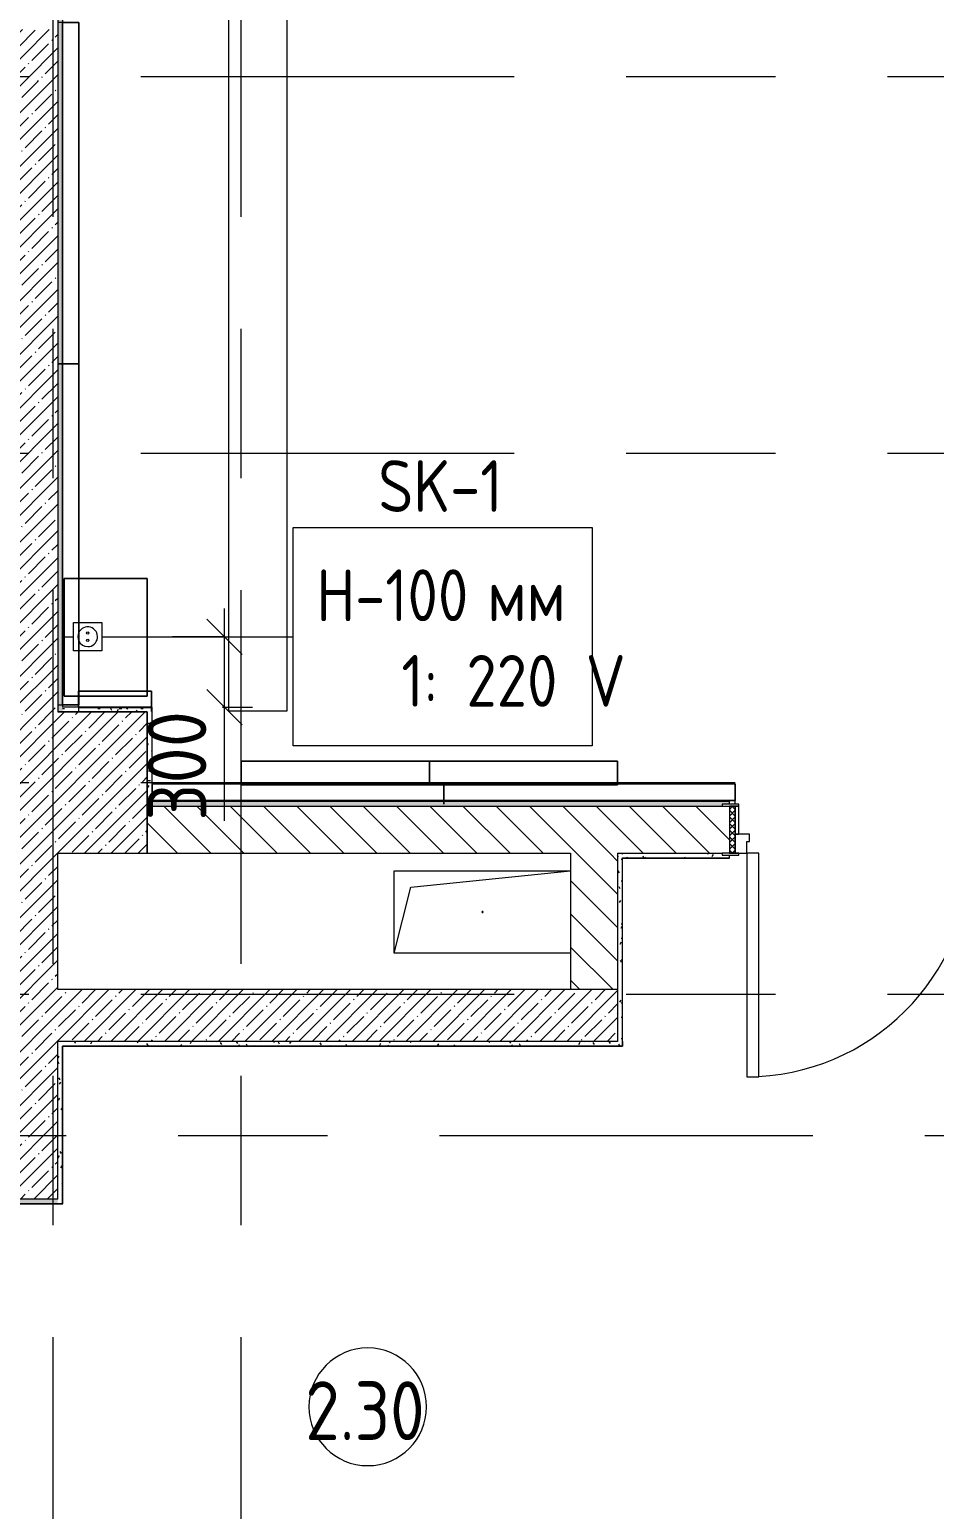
# Model space of a CAD drawing. Header units: millimetres. Extents: x 35147 to 231677, y -8553 to 29000.
# Drawn here: x 42260 to 46108, y 8911 to 15200 of the extents above; entities that cross this region are included whole.
import ezdxf

# ---------------------------------------------------------------- set-up
doc = ezdxf.new("R2010")
doc.units = ezdxf.units.MM
doc.linetypes.add('Осевая', pattern=[3175, 635, -476.25, 1587.5, -476.25])
for name, color, linetype, lineweight in [('A-ANNO-DIMS', 7, 'Continuous', 9), ('A-ANNO-DIMS-100', 7, 'Continuous', 9), ('A-AREA-IDEN', 7, 'Continuous', 9), ('A-DETL-GENF', 7, 'Continuous', 9), ('A-DOOR', 7, 'Continuous', 9), ('A-DOOR-1', 7, 'Continuous', 13), ('A-DOOR-FRAM', 7, 'Continuous', 13), ('A-DOOR-FRAM-1', 7, 'Continuous', 9), ('A-GENM', 7, 'Continuous', 9), ('A-WALL', 7, 'Continuous', 9), ('E-ELEC-FIXT-IDEN', 7, 'Continuous', 9), ('I-WALL', 7, 'Continuous', 9), ('S-COLS', 7, 'Continuous', 9), ('Оси', 7, 'Continuous', 9), ('Оси-2', 7, 'Осевая', 9), ('Электрические приборы', 7, 'Continuous', 9)]:
    doc.layers.add(name, color=color, linetype=linetype, lineweight=lineweight)
for name, color, linetype, lineweight, true_color in [('A-WALL-1', 7, 'Continuous', 9, 0x3c3c3c), ('A-WALL-FNSH-1', 7, 'Continuous', 9, 0x3c3c3c), ('I-FURN-1', 7, 'Continuous', 9, 0xf0f0f0), ('Оси розеток', 7, 'Continuous', 9, 0xff1e23)]:
    doc.layers.add(name, color=color, linetype=linetype, lineweight=lineweight, true_color=true_color)
doc.styles.add('GOST Common', font='GOST_Common.ttf', dxfattribs={"width": 0.9, "height": 220})
doc.styles.add('GOST Common_1', font='GOST_Common.ttf', dxfattribs={"width": 0.9, "height": 250})
doc.styles.add('ISOCPEUR', font='isocpeur.ttf', dxfattribs={"width": 0.9, "height": 250})
doc.dimstyles.new('ISO-2_5_0_9К_БОЛЬШОЙ_2', dxfattribs={"dimscale": 304.8, "dimtxt": 248.995294, "dimasz": 0.492126, "dimexe": 0.393701, "dimexo": 0.984252, "dimgap": 0, "dimtad": 1, "dimdec": 0, "dimrnd": 10, "dimzin": 0, "dimdsep": 46, "dimtxsty": 'ISOCPEUR', "dimblk1": 'OBLIQUE', "dimblk2": 'OBLIQUE', "dimsah": 1, "dimcen": 0.09, "dimdle": 0.393701, "dimazin": 0, "dimtfac": 1, "dimtdec": 4, "dimtix": 1, "dimtmove": 1, "dimatfit": 3, "dimfxl": 1, "dimtvp": 1, "dimtolj": 1, "dimtzin": 0, "dimarcsym": 2})
pattern_1 = [(135, (0, 0), (-70.71068, -70.71068), [])]
pattern_2 = [(45, (0, 0), (-57.02463, 57.02463), []), (45, (57.025, 0), (-57.02463, 57.02463), [100.806, -20.161, 3.353, -16.808])]
pattern_3 = [(0, (0, 0), (121.92, 30.48), [10.058, -81.382, 10.058, -81.382, -487.68]), (0, (0, 0), (121.92, 30.48), [-182.88, 10.058, -172.822, 10.058, -81.382, -213.36]), (0, (0, 0), (121.92, 30.48), [-457.2, 10.058, -50.902, 10.058, -142.342]), (120, (45.72, 15.24), (-87.356454, 90.345817), [10.058, -81.382, 10.058, -81.382, -487.68]), (120, (45.72, 15.24), (-87.356454, 90.345817), [-182.88, 10.058, -172.822, 10.058, -81.382, -213.36]), (120, (45.72, 15.24), (-87.356454, 90.345817), [-457.2, 10.058, -50.902, 10.058, -142.342]), (240, (60.96, 76.2), (-34.563546, -120.825817), [10.058, -81.382, 10.058, -81.382, -487.68]), (240, (60.96, 76.2), (-34.563546, -120.825817), [-182.88, 10.058, -172.822, 10.058, -81.382, -213.36]), (240, (60.96, 76.2), (-34.563546, -120.825817), [-457.2, 10.058, -50.902, 10.058, -142.342])]

# ---------------------------------------------------------------- blocks, each defined once
blk = doc.blocks.new('110_Дверь_СКБ_2Ст - Д-6_л__ ДОО_Дв_1450x2100h_Дверь из раздевальной в коридор-25835678-План размещения напольных электротехнических лючков и розеток 2 этажа в осях 12-23')
at = {"layer": 'A-DOOR'}
h = blk.add_hatch(dxfattribs=at)
h.set_pattern_fill('FP_25', color=256, style=0, pattern_type=2)
h.set_pattern_definition([(135, (1576.41, 164.685), (-14.14214, -14.14214), []), (225, (1576.41, 164.685), (14.14214, -14.14214), [])])
h.paths.add_polyline_path([(737.5, 100), (712.5, 100), (712.5, -100), (737.5, -100)])
at = {"layer": 'A-DOOR-FRAM-1'}
h = blk.add_hatch(dxfattribs=at)
h.set_pattern_fill('FP_26', color=256, style=0, pattern_type=2)
h.set_pattern_definition([(45, (-546.384, 164.685), (-14.1421, 14.1421), []), (135, (-546.384, 164.685), (-14.1421, -14.1421), [])])
h.paths.add_polyline_path([(-687.5, 2.9), (-687.5, 100), (-712.5, 100), (-712.5, -100), (-687.5, -100)])
at = {"layer": 'A-DOOR'}
for centre, radius, start, end in [((662.5, 100), 950, 90, 180), ((-637.5, 100), 350, 360, 90)]:
    blk.add_arc(centre, radius, start, end, dxfattribs=at)
at = {"layer": 'A-DOOR-1'}
for p, q in [((662.5, 1050), (612.5, 1050)), ((612.5, 1050), (612.5, 100)), ((662.5, 100), (662.5, 1050)), ((-637.5, 450), (-637.5, 100)), ((-587.5, 450), (-637.5, 450)), ((-587.5, 100), (-587.5, 450)), ((-637.5, 100), (-587.5, 100)), ((612.5, 100), (662.5, 100))]:
    blk.add_line(p, q, dxfattribs=at)
at = {"layer": 'A-DOOR-FRAM'}
for p, q in [((-672.5, 108), (-742.5, 108)), ((-742.5, 108), (-742.5, 100)), ((-742.5, 100), (-672.5, 100)), ((-687.5, 100), (-712.5, 100)), ((-712.5, 100), (-712.5, -100)), ((-637.5, 100), (-687.5, 100)), ((-687.5, 100), (-687.5, 20)), ((-687.5, -100), (-687.5, 100)), ((-672.5, 100), (-672.5, 108)), ((-637.5, 50), (-637.5, 100)), ((662.5, 100), (662.5, 50)), ((712.5, 100), (662.5, 100)), ((767.5, 108), (697.5, 108)), ((697.5, 108), (697.5, 100)), ((697.5, 100), (767.5, 100)), ((712.5, 20), (712.5, 100)), ((737.5, 100), (712.5, 100)), ((712.5, 100), (712.5, -100)), ((737.5, -100), (737.5, 100)), ((767.5, 100), (767.5, 108)), ((-687.5, 20), (-627.5, 20)), ((-672.5, 20), (-687.5, 20)), ((-687.5, 20), (-687.5, -100)), ((-672.5, -100), (-672.5, 20)), ((-627.5, 50), (-637.5, 50)), ((-627.5, 20), (-627.5, 50)), ((662.5, 50), (652.5, 50)), ((652.5, 50), (652.5, 20)), ((652.5, 20), (712.5, 20)), ((712.5, 20), (697.5, 20)), ((697.5, 20), (697.5, -100)), ((712.5, -100), (712.5, 20)), ((-672.5, -100), (-742.5, -100)), ((-742.5, -100), (-742.5, -108)), ((-742.5, -108), (-672.5, -108)), ((-712.5, -100), (-687.5, -100)), ((-687.5, -100), (-672.5, -100)), ((-672.5, -108), (-672.5, -100)), ((697.5, -100), (712.5, -100)), ((767.5, -100), (697.5, -100)), ((697.5, -100), (697.5, -108)), ((697.5, -108), (767.5, -108)), ((712.5, -100), (737.5, -100)), ((767.5, -108), (767.5, -100))]:
    blk.add_line(p, q, dxfattribs=at)
blk = doc.blocks.new('GM_Отверстие прямоугольное _в плите_ - Отверстие-21981729-План размещения напольных электротехнических лючков и розеток 2 этажа в осях 12-23')
at = {"layer": 'A-GENM'}
for p, q in [((-375, -175), (-375, 175)), ((-375, 175), (375, 175)), ((-305, 105), (375, 175)), ((-375, -175), (-305, 105)), ((375, -175), (-375, -175))]:
    blk.add_line(p, q, dxfattribs=at)
for start, end in [(360, 180), (180, 360)]:
    blk.add_arc((0, 0), 2.5, start, end, dxfattribs=at)
blk = doc.blocks.new('Стол базовый прямоугольный - 5_8-26349451-План размещения напольных электротехнических лючков и розеток 2 этажа в осях 12-23')
at = {"layer": 'I-FURN-1'}
for p, q in [((1500, 125), (-1500, 125)), ((-1500, 125), (-1500, -125)), ((1500, -125), (1500, 125)), ((-1500, -125), (1500, -125))]:
    blk.add_line(p, q, dxfattribs=at)
blk = doc.blocks.new('Блок Розеток и Выключателей - Блок Розеток и Выключателей_SK1-V153-План размещения напольных электротехнических лючков и розеток 2 этажа в осях 12-23')
at = {"layer": 'A-DETL-GENF'}
for p, q in [((-60, -40), (60, -40)), ((-60, -62.9), (-60, -40)), ((-60, -160), (-60, -62.9)), ((60, -40), (60, -62.9)), ((60, -62.9), (60, -160)), ((60, -160), (-60, -160))]:
    blk.add_line(p, q, dxfattribs=at)
for centre in [(-15.6, -100), (15.6, -100)]:
    blk.add_circle(centre, 4.8, dxfattribs=at)
for start, end in [(180, 65.36452), (114.63548, 180), (65.36452, 114.63548)]:
    blk.add_arc((0, -100), 42, start, end, dxfattribs=at)
at = {"layer": 'Оси розеток'}
blk.add_line((0, 0), (0, -40), dxfattribs=at)
blk = doc.blocks.new('Мат в спортивном зале - Т5-V204-План размещения напольных электротехнических лючков и розеток 2 этажа в осях 12-23')
at = {"layer": 'I-FURN-1'}
for p, q in [((-568.7, 925.9), (-568.7, 906.7)), ((881.3, 909.3), (-568.7, 909.3)), ((-568.7, 909.3), (-568.7, 839.3)), ((-568.7, 839.3), (-568.7, 909.3)), ((-568.7, 909.3), (881.3, 909.3)), ((881.3, 906.7), (881.3, 925.9)), ((881.3, 839.3), (881.3, 909.3)), ((881.3, 909.3), (881.3, 839.3)), ((-568.7, 839.3), (881.3, 839.3)), ((881.3, 839.3), (-568.7, 839.3))]:
    blk.add_line(p, q, dxfattribs=at)
blk = doc.blocks.new('Мат в спортивном зале - Т5-V205-План размещения напольных электротехнических лючков и розеток 2 этажа в осях 12-23')
at = {"layer": 'I-FURN-1'}
for p, q in [((-568.7, 925.9), (-568.7, 906.7)), ((881.3, 909.3), (-568.7, 909.3)), ((-568.7, 909.3), (-568.7, 839.3)), ((-568.7, 840.6), (-568.7, 909.3)), ((-568.7, 909.3), (881.3, 909.3)), ((881.3, 906.7), (881.3, 925.9)), ((881.3, 839.3), (881.3, 909.3)), ((881.3, 909.3), (881.3, 839.3)), ((-568.7, 839.3), (-568.7, 840.6)), ((-568.7, 839.3), (881.3, 839.3)), ((-531.6, 839.3), (-568.7, 839.3)), ((-509.7, 839.3), (-531.6, 839.3)), ((-31.6, 839.3), (-509.7, 839.3)), ((881.3, 839.3), (-31.6, 839.3))]:
    blk.add_line(p, q, dxfattribs=at)
blk = doc.blocks.new('Мат в спортивном зале - Т7-V211-План размещения напольных электротехнических лючков и розеток 2 этажа в осях 12-23')
at = {"layer": 'I-FURN-1'}
for p, q in [((571.3, 925.9), (571.3, 906.7)), ((881.3, 909.3), (571.3, 909.3)), ((571.3, 909.3), (571.3, 839.3)), ((571.3, 839.3), (571.3, 908.3)), ((881.3, 906.7), (881.3, 925.9)), ((881.3, 839.3), (881.3, 909.3)), ((881.3, 908.3), (881.3, 898.3)), ((881.3, 898.3), (881.3, 861.2)), ((571.3, 839.3), (881.3, 839.3)), ((590, 839.3), (571.3, 839.3)), ((880, 839.3), (590, 839.3)), ((881.3, 839.3), (880, 839.3)), ((881.3, 861.2), (881.3, 839.3))]:
    blk.add_line(p, q, dxfattribs=at)
blk = doc.blocks.new('Мат в спортивном зале - Т17-31179392-План размещения напольных электротехнических лючков и розеток 2 этажа в осях 12-23')
at = {"layer": 'I-FURN-1'}
for p, q in [((-358.7, 925.9), (-358.7, 906.7)), ((881.3, 909.3), (-358.7, 909.3)), ((-358.7, 909.3), (-358.7, 839.3)), ((-358.7, 842.5), (-358.7, 909.3)), ((-358.7, 909.3), (881.3, 909.3)), ((881.3, 906.7), (881.3, 925.9)), ((881.3, 839.3), (881.3, 909.3)), ((881.3, 909.3), (881.3, 839.3)), ((-358.7, 839.3), (-358.7, 842.5)), ((-358.7, 839.3), (881.3, 839.3)), ((502.3, 839.3), (-358.7, 839.3)), ((881.3, 839.3), (502.3, 839.3))]:
    blk.add_line(p, q, dxfattribs=at)
blk = doc.blocks.new('Мат в спортивном зале - Т17-V227-План размещения напольных электротехнических лючков и розеток 2 этажа в осях 12-23')
at = {"layer": 'I-FURN-1'}
for p, q in [((-358.7, 925.9), (-358.7, 906.7)), ((881.3, 909.3), (-358.7, 909.3)), ((-358.7, 909.3), (-358.7, 839.3)), ((-358.7, 839.3), (-358.7, 909.3)), ((-358.7, 909.3), (881.3, 909.3)), ((881.3, 906.7), (881.3, 925.9)), ((881.3, 839.3), (881.3, 909.3)), ((881.3, 909.3), (881.3, 842.5)), ((-358.7, 839.3), (881.3, 839.3)), ((142.3, 839.3), (-358.7, 839.3)), ((881.3, 839.3), (142.3, 839.3)), ((881.3, 842.5), (881.3, 839.3))]:
    blk.add_line(p, q, dxfattribs=at)
blk = doc.blocks.new('Марка_Помещения - Номер-25198446-План размещения напольных электротехнических лючков и розеток 2 этажа в осях 12-23')
at = {"layer": 'A-AREA-IDEN'}
for start, end in [(360, 180), (180, 360)]:
    blk.add_arc((0, 0), 2.5, start, end, dxfattribs=at)
blk = doc.blocks.new('DIMBLOCK43-План размещения напольных электротехнических лючков и розеток 2 этажа в осях 12-23')
at = {"layer": 'A-ANNO-DIMS-100'}
for p, q in [((43088.4, 12200), (43088.4, 12739.6)), ((42867.1, 12619.6), (43208.4, 12619.6)), ((43088.4, 12619.6), (42867.1, 12619.6)), ((43088.4, 12411.5), (43088.4, 12469.8)), ((43088.4, 11837.4), (43088.4, 12411.5)), ((43080, 12320), (43208.4, 12320)), ((43088.4, 12320), (43080, 12320))]:
    blk.add_line(p, q, dxfattribs=at)
at = {"layer": 'A-ANNO-DIMS-100', "lineweight": 20}
for p, q in [((43088.4, 12619.6), (43013.4, 12694.6)), ((43088.4, 12619.6), (43163.4, 12544.6)), ((43088.4, 12320), (43013.4, 12395)), ((43088.4, 12320), (43163.4, 12245))]:
    blk.add_line(p, q, dxfattribs=at)
at = {"layer": 'A-ANNO-DIMS-100', "color": 0, "insert": (42761.8, 11837.4), "char_height": 250, "width": 568.858, "attachment_point": 1, "rotation": 90, "line_spacing_factor": 1.149209, "style": 'ISOCPEUR'}
blk.add_mtext('300', dxfattribs=at)
blk = doc.blocks.new('_Oblique')
at = {"color": 0, "linetype": 'ByBlock', "lineweight": -2}
blk.add_line((-0.5, -0.5), (0.5, 0.5), dxfattribs=at)

msp = doc.modelspace()

# ---------------------------------------------------------------- hatches: boundary and pattern name
at = {"layer": 'I-WALL'}
h = msp.add_hatch(dxfattribs=at)
h.set_pattern_fill('FP_58', color=256, style=0, pattern_type=2)
h.set_pattern_definition(pattern_3)
h.paths.add_polyline_path([(42400, 12300), (42400, 16680), (42380, 16680), (42380, 12300)])
h = msp.add_hatch(dxfattribs=at)
h.set_pattern_fill('FP_17', color=256, style=0, pattern_type=2)
h.set_pattern_definition(pattern_2)
h.paths.add_polyline_path([(42380, 14980), (42380, 15200), (38760, 15200), (38760, 14980), (42160, 14980)])
h = msp.add_hatch(dxfattribs=at)
h.set_pattern_fill('FP_17', color=256, style=0, pattern_type=2)
h.set_pattern_definition(pattern_2)
h.paths.add_polyline_path([(42160, 10230), (42380, 10230), (42380, 11700), (42160, 11700), (42160, 10430)])
h.paths.add_polyline_path([(42380, 12300), (42380, 14980), (42160, 14980), (42160, 12300)])
h = msp.add_hatch(dxfattribs=at)
h.set_pattern_fill('FP_58', color=256, style=0, pattern_type=2)
h.set_pattern_definition(pattern_3)
h.paths.add_polyline_path([(42778.7, 12300), (42780, 12300), (42780, 12320), (42400, 12320), (42400, 12300), (42760, 12300)])
h = msp.add_hatch(dxfattribs=at)
h.set_pattern_fill('FP_58', color=256, style=0, pattern_type=2)
h.set_pattern_definition(pattern_3)
h.paths.add_polyline_path([(42780, 11900), (42780, 12300), (42760, 12300), (42760, 11900)])
h = msp.add_hatch(dxfattribs=at)
h.set_pattern_fill('FP_19', color=256, style=0, pattern_type=2)
h.set_pattern_definition(pattern_1)
h.paths.add_polyline_path([(51710, 11700), (51710, 11900), (48760, 11900), (48760, 11700), (49922, 11700)])
h.paths.add_polyline_path([(48160, 11700), (48160, 11900), (46685.7, 11900), (46685.7, 11700), (47460.7, 11700)])
h.paths.add_polyline_path([(44099.1, 11700), (45235.7, 11700), (45235.7, 11900), (42760, 11900), (42760, 11700)])
h = msp.add_hatch(dxfattribs=at)
h.set_pattern_fill('FP_58', color=256, style=0, pattern_type=2)
h.set_pattern_definition(pattern_3)
h.paths.add_polyline_path([(47010.6, 11900), (48160, 11900), (48160, 11920), (46685.7, 11920), (46685.7, 11908), (46715.7, 11908), (46715.7, 11900)])
h.paths.add_polyline_path([(45205.7, 11900), (45205.7, 11908), (45235.7, 11908), (45235.7, 11920), (42780, 11920), (42780, 11900), (44099.1, 11900)])
h = msp.add_hatch(dxfattribs=at)
h.set_pattern_fill('FP_19', color=256, style=0, pattern_type=2)
h.set_pattern_definition(pattern_1)
h.paths.add_polyline_path([(44560.7, 11120), (44760.7, 11120), (44760.7, 11700), (44560.7, 11700)])
h = msp.add_hatch(dxfattribs=at)
h.set_pattern_fill('FP_58', color=256, style=0, pattern_type=2)
h.set_pattern_definition(pattern_3)
h.paths.add_polyline_path([(47239.7, 11680), (47240.7, 11680), (47240.7, 11700), (46715.7, 11698.9), (46715.7, 11692), (46685.7, 11692), (46685.7, 11680), (47010.6, 11680)])
h.paths.add_polyline_path([(45205.7, 11680), (45235.7, 11680), (45235.7, 11692), (45205.7, 11692), (45205.7, 11700), (44760.7, 11700), (44760.7, 11680), (44780.7, 11680)])
h = msp.add_hatch(dxfattribs=at)
h.set_pattern_fill('FP_58', color=256, style=0, pattern_type=2)
h.set_pattern_definition(pattern_3)
h.paths.add_polyline_path([(44760.7, 10900), (44780.7, 10900), (44780.7, 11680), (44760.7, 11680), (44760.7, 11120)])
h = msp.add_hatch(dxfattribs=at)
h.set_pattern_fill('FP_17', color=256, style=0, pattern_type=2)
h.set_pattern_definition(pattern_2)
h.paths.add_polyline_path([(44760.7, 10900), (44760.7, 11120), (42380, 11120), (42380, 10900), (44099.1, 10900)])
h = msp.add_hatch(dxfattribs=at)
h.set_pattern_fill('FP_58', color=256, style=0, pattern_type=2)
h.set_pattern_definition(pattern_3)
h.paths.add_polyline_path([(42380, 10210), (42400, 10210), (42400, 10900), (42380, 10900), (42380, 10230)])
h = msp.add_hatch(dxfattribs=at)
h.set_pattern_fill('FP_58', color=256, style=0, pattern_type=2)
h.set_pattern_definition(pattern_3)
h.paths.add_polyline_path([(44780.7, 10880), (44780.7, 10900), (42400, 10900), (42401, 10880), (44099.1, 10880)])
h = msp.add_hatch(dxfattribs=at)
h.set_pattern_fill('FP_58', color=256, style=0, pattern_type=2)
h.set_pattern_definition(pattern_3)
h.paths.add_polyline_path([(42380, 10210), (42380, 10230), (38742.7, 10230), (38742.7, 10210), (41187.7, 10210)])
at = {"layer": 'S-COLS'}
h = msp.add_hatch(dxfattribs=at)
h.set_pattern_fill('FP_17', color=256, style=0, pattern_type=2)
h.set_pattern_definition(pattern_2)
h.paths.add_polyline_path([(42160, 11700), (42760, 11700), (42760, 12300), (42160, 12300)])

# ---------------------------------------------------------------- linework, layer by layer
at = {"layer": 'A-WALL'}
for p, q in [((42400, 16680), (42400, 12320)), ((42780, 12320), (42400, 12320)), ((42780, 12320), (42780, 11920)), ((42760, 11900), (45205.7, 11900)), ((44760.7, 11700), (45205.7, 11700)), ((44760.7, 11700), (44760.7, 10900)), ((44780.7, 11680), (45235.7, 11680)), ((44780.7, 10900), (44780.7, 11680)), ((44760.7, 10900), (42380, 10900)), ((42400, 10210), (42400, 10880)), ((44780.7, 10880), (42400, 10880))]:
    msp.add_line(p, q, dxfattribs=at)
at = {"layer": 'A-WALL-1'}
for p, q in [((42380, 16700), (42380, 12300)), ((42380, 12300), (42760, 12300)), ((42760, 12300), (42760, 11700)), ((45235.7, 11920), (42780, 11920)), ((45235.7, 11908), (45235.7, 11920)), ((42380, 11120), (42380, 11700)), ((42760, 11700), (44560.7, 11700)), ((44560.7, 11700), (44560.7, 11120)), ((45235.7, 11680), (45235.7, 11692)), ((44760.7, 11120), (42380, 11120)), ((42380, 10230), (42380, 10900)), ((42380, 10230), (38760, 10230))]:
    msp.add_line(p, q, dxfattribs=at)
at = {"layer": 'A-WALL-FNSH-1'}
for p, q in [((42401, 12321), (42401, 16679)), ((42781, 12321), (42401, 12321)), ((42781, 11921), (42781, 12321)), ((45235.7, 11921), (42781, 11921)), ((45235.7, 11920), (45235.7, 11921)), ((44781.7, 11679), (45235.7, 11679)), ((44781.7, 10879), (44781.7, 11679)), ((45235.7, 11679), (45235.7, 11680)), ((44780.7, 10900), (44780.7, 10880)), ((42401, 10209), (42401, 10879)), ((42401, 10879), (44781.7, 10879)), ((42400, 10210), (38760, 10210)), ((38761, 10209), (42401, 10209))]:
    msp.add_line(p, q, dxfattribs=at)
at = {"layer": 'E-ELEC-FIXT-IDEN'}
msp.add_line((42567.1, 12619.6), (43380.5, 12619.6), dxfattribs=at)
at = {"layer": 'E-ELEC-FIXT-IDEN', "flags": 128}
msp.add_lwpolyline([(43380.5, 13083.6), (44652.4, 13083.6), (44652.4, 12155.6), (43380.5, 12155.6)], close=True, dxfattribs=at)
at = {"layer": 'I-FURN-1'}
for p, q in [((42407.1, 12867.1), (42407.1, 12367.1)), ((42470, 12867.1), (42407.1, 12867.1)), ((42407.1, 12867.1), (42470, 12867.1)), ((42407.1, 12367.1), (42407.1, 12867.1)), ((42760, 12867.1), (42470, 12867.1)), ((42470, 12867.1), (42760, 12867.1)), ((42760, 12389), (42760, 12867.1)), ((42760, 12867.1), (42760, 12389)), ((42407.1, 12367.1), (42468.7, 12367.1)), ((42468.7, 12367.1), (42407.1, 12367.1)), ((42468.7, 12367.1), (42470, 12367.1)), ((42470, 12367.1), (42468.7, 12367.1)), ((42470, 12367.1), (42760, 12367.1)), ((42760, 12367.1), (42470, 12367.1)), ((42760, 12367.1), (42760, 12389)), ((42760, 12389), (42760, 12367.1)), ((43960, 12090.9), (43160, 12090.9)), ((43160, 12090.9), (43160, 11994.1)), ((43160, 11994.1), (43160, 12090.9)), ((43160, 12090.9), (43960, 12090.9)), ((44760, 12090.9), (43960, 12090.9)), ((43960, 12090.9), (43960, 11994.1)), ((43960, 11994.1), (43960, 12090.9)), ((43960, 12090.9), (44760, 12090.9)), ((43960, 11994.1), (43960, 12090.9)), ((43960, 12090.9), (43960, 11994.1)), ((44760, 11994.1), (44760, 12090.9)), ((44760, 12090.9), (44760, 11994.1)), ((43160, 11994.1), (43160, 11990.9)), ((43160, 11990.9), (43160, 11994.1)), ((43160, 11990.9), (43960, 11990.9)), ((43960, 11990.9), (43160, 11990.9)), ((43960, 11994.1), (43960, 11990.9)), ((43960, 11990.9), (43960, 11994.1)), ((43960, 11990.9), (43960, 11994.1)), ((43960, 11994.1), (43960, 11990.9)), ((43960, 11990.9), (44760, 11990.9)), ((44760, 11990.9), (43960, 11990.9)), ((44760, 11990.9), (44760, 11994.1)), ((44760, 11994.1), (44760, 11990.9))]:
    msp.add_line(p, q, dxfattribs=at)
at = {"layer": 'S-COLS'}
for p, q in [((42760, 12300), (42380, 12300)), ((42760, 11700), (42760, 12300)), ((42380, 11700), (42760, 11700))]:
    msp.add_line(p, q, dxfattribs=at)
at = {"layer": 'Оси'}
msp.add_line((42760, 12000), (45260, 12000), dxfattribs=at)
at = {"layer": 'Оси-2'}
for p, q in [((42360, 593.7), (42360, 24898.1)), ((43160, 593.7), (43160, 24898.1)), ((38446.8, 15000), (81600, 15000)), ((38446.8, 13400), (81600, 13400)), ((38446.8, 12000), (42760, 12000)), ((38446.8, 11100), (82200, 11100)), ((39716.8, 10500), (82200, 10500))]:
    msp.add_line(p, q, dxfattribs=at)

# ---------------------------------------------------------------- block references
at = {"layer": 'A-AREA-IDEN', "xscale": 99.99999999999993, "yscale": 99.99999999999993, "zscale": 99.99999999999993}
msp.add_blockref('Марка_Помещения - Номер-25198446-План размещения напольных электротехнических лючков и розеток 2 этажа в осях 12-23', (43697.9, 9346.9), dxfattribs=at)
at = {"layer": 'A-DOOR', "rotation": 180}
msp.add_blockref('110_Дверь_СКБ_2Ст - Д-6_л__ ДОО_Дв_1450x2100h_Дверь из раздевальной в коридор-25835678-План размещения напольных электротехнических лючков и розеток 2 этажа в осях 12-23', (45973.2, 11800), dxfattribs=at)
at = {"layer": 'A-GENM'}
msp.add_blockref('GM_Отверстие прямоугольное _в плите_ - Отверстие-21981729-План размещения напольных электротехнических лючков и розеток 2 этажа в осях 12-23', (44185.7, 11450), dxfattribs=at)
at = {"layer": 'I-FURN-1'}
for name, p, rotation in [('Стол базовый прямоугольный - 5_8-26349451-План размещения напольных электротехнических лючков и розеток 2 этажа в осях 12-23', (43230.7, 13805), 269.9999999999999), ('Мат в спортивном зале - Т5-V204-План размещения напольных электротехнических лючков и розеток 2 этажа в осях 12-23', (43309.3, 14348.7), 90.00000000000017), ('Мат в спортивном зале - Т5-V205-План размещения напольных электротехнических лючков и розеток 2 этажа в осях 12-23', (43309.3, 12898.7), 90.00000000000017), ('Мат в спортивном зале - Т7-V211-План размещения напольных электротехнических лючков и розеток 2 этажа в осях 12-23', (43350, 13228.3), 180), ('Мат в спортивном зале - Т17-31179392-План размещения напольных электротехнических лючков и розеток 2 этажа в осях 12-23', (43662.3, 12833.4), 180), ('Мат в спортивном зале - Т17-V227-План размещения напольных электротехнических лючков и розеток 2 этажа в осях 12-23', (44902.3, 12833.4), 180)]:
    msp.add_blockref(name, p, dxfattribs=dict(at, rotation=rotation))
at = {"layer": 'Электрические приборы', "rotation": 89.9999999999999}
msp.add_blockref('Блок Розеток и Выключателей - Блок Розеток и Выключателей_SK1-V153-План размещения напольных электротехнических лючков и розеток 2 этажа в осях 12-23', (42407.1, 12619.6), dxfattribs=at)

# ---------------------------------------------------------------- texts
at = {"layer": 'A-AREA-IDEN', "insert": (43432.2, 9455.4), "char_height": 250, "width": 663.797, "attachment_point": 1, "style": 'GOST Common_1'}
msp.add_mtext('2.30', dxfattribs=at)
at = {"layer": 'E-ELEC-FIXT-IDEN', "char_height": 220, "attachment_point": 1, "style": 'GOST Common'}
for s, insert, width in [('SK-1', (43742.8, 13370), 656.582), ('H-100 ', (43480.5, 12906), 880.253), ('мм', (44206.7, 12906), 375.19), ('   1: 220 V', (43480.5, 12542.2), 1291.519)]:
    msp.add_mtext(s, dxfattribs=dict(at, insert=insert, width=width))

# ---------------------------------------------------------------- dimensions: what is measured, and where the dimension line sits
at = {"layer": 'A-ANNO-DIMS'}
dim = msp.add_linear_dim(base=(43088.4, 12619.6), p1=(42780, 12320), p2=(42567.1, 12619.6), angle=90, dimstyle='ISO-2_5_0_9К_БОЛЬШОЙ_2', override={"dimpost": '<>', "dimfxl": 367.552811}, dxfattribs=at)
dim.commit()
dim.dimension.update_dxf_attribs({"geometry": 'DIMBLOCK43-План размещения напольных электротехнических лючков и розеток 2 этажа в осях 12-23', "text_midpoint": (42928.5, 12121.9), "dimtype": 160, "text_rotation": 90})

doc.saveas('drawing.dxf')
